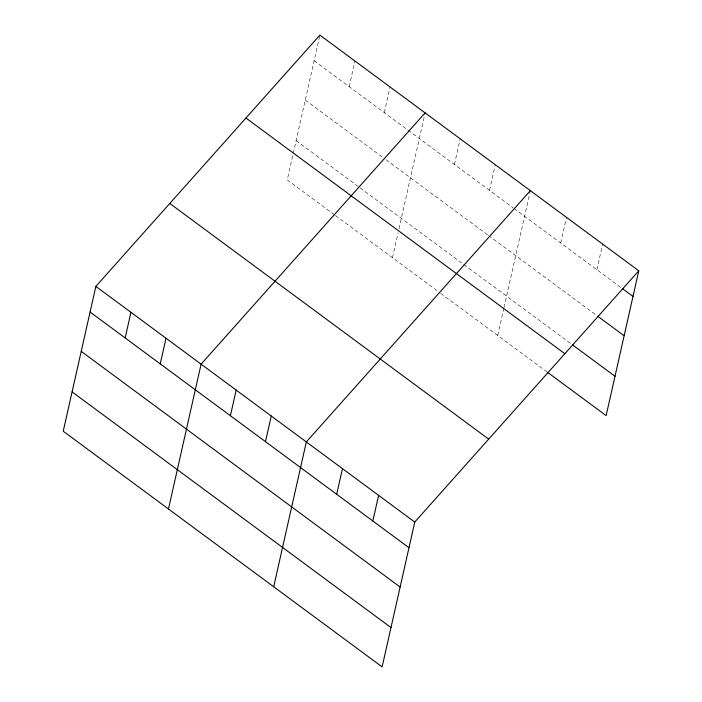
<?xml version="1.0" encoding="UTF-8"?>
<svg xmlns="http://www.w3.org/2000/svg" width="702" height="702" viewBox="0 0 702 702"><rect width="100%" height="100%" fill="white"/><g stroke="black" fill="none" stroke-linecap="round" stroke-linejoin="round"><path stroke-width="0.53" stroke-dasharray="3.51 2.63" d="M319.638 36.171L287.241 179.931L334.6 214.926M349.175 86.671L354.958 61.021M384.257 112.592L390.04 86.951M392.479 257.704L398.078 232.862M399.008 228.729L424.877 113.943M454.413 164.444L460.196 138.803M489.496 190.365L495.27 164.724M497.709 335.486L503.773 308.573M504.01 307.537L530.107 191.725M560.714 243.006L566.496 217.366M596.858 269.717L602.632 244.077M314.101 60.741L513.171 207.871M514.048 208.52L621.542 287.96M305.238 100.07L382.406 157.108M385.916 159.705L487.644 234.889M488.522 235.539L596.805 315.567M296.104 140.602L359.248 187.267M360.126 187.917L570.928 343.708M335.477 215.575L439.829 292.708M440.707 293.357L547.077 371.963"/><path stroke-width="1.05" d="M95.867 286.381L63.224 431.212L382.125 666.9L414.759 522.069L638.776 270.788L319.875 35.1L95.867 286.381L414.759 522.069M125.167 337.952L130.941 312.311M160.24 363.873L166.023 338.232M168.462 508.994L201.097 364.162L425.114 112.873M230.396 415.724L236.179 390.084M265.479 441.655L271.253 416.014M273.692 586.767L306.335 441.935L530.352 190.654M336.697 494.287L342.479 468.646M372.841 520.998L378.615 495.358M638.776 270.788L606.133 415.619L547.955 372.622M622.42 288.61L632.993 296.428M597.692 316.216L624.131 335.758M572.692 345.015L615.005 376.281M245.954 118.024L564.847 353.711M169.787 203.457L488.689 439.145M90.084 312.021L408.985 547.709M81.221 351.36L400.114 587.039M72.087 391.883L390.988 627.57"/></g></svg>
